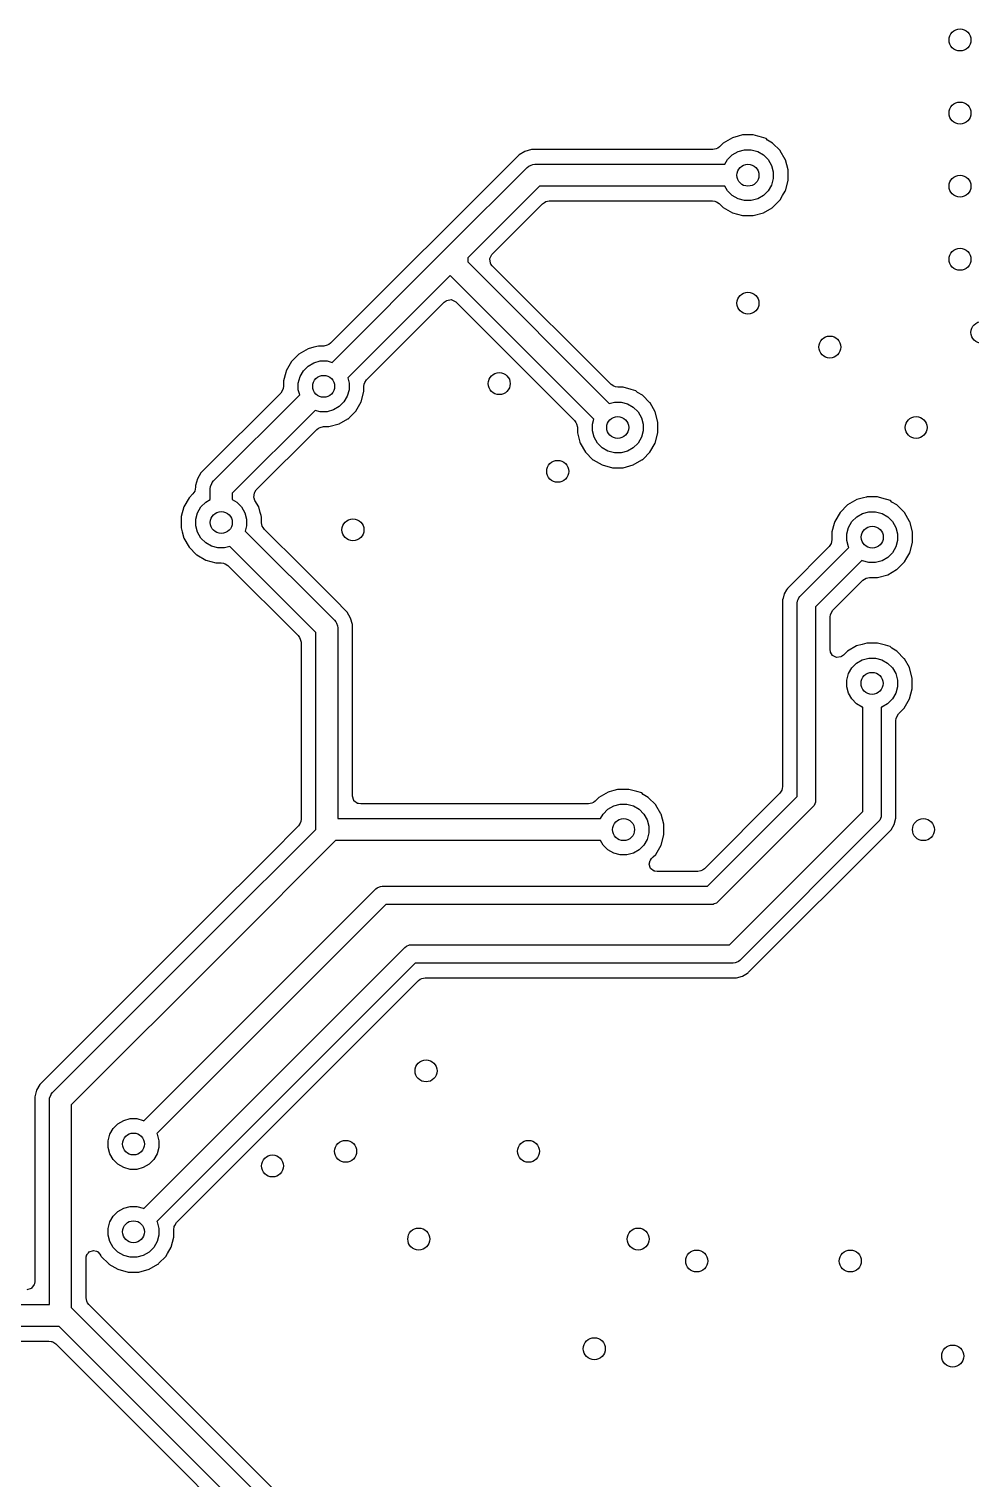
# Model space of a CAD drawing. Header units: inches. Extents: x 4.87 to 6.82, y -5.11 to -3.16.
# Drawn here: x 5.381 to 5.888, y -4.637 to -3.856 of the extents above; entities that cross this region are included whole.
import ezdxf

# ---------------------------------------------------------------- set-up
doc = ezdxf.new("R2010")
doc.units = ezdxf.units.IN
doc.header["$MEASUREMENT"] = 0
doc.layers.add('BLACK', color=250, linetype='CONTINUOUS')

msp = doc.modelspace()

# ---------------------------------------------------------------- linework, layer by layer
at = {"layer": 'BLACK', "linetype": 'CONTINUOUS'}
for p, q in [((5.75441, -3.9177), (5.75244, -3.91966)), ((5.75935, -3.91484), (5.75441, -3.9177)), ((5.75441, -3.9177), (5.75441, -3.9177)), ((5.76243, -3.91402), (5.75935, -3.91484)), ((5.75935, -3.91484), (5.75935, -3.91484)), ((5.76486, -3.91337), (5.76243, -3.91402)), ((5.76243, -3.91402), (5.76243, -3.91402)), ((5.77057, -3.91337), (5.76486, -3.91337)), ((5.773, -3.91402), (5.77057, -3.91337)), ((5.77057, -3.91337), (5.77057, -3.91337)), ((5.77371, -3.91421), (5.773, -3.91402)), ((5.77751, -3.91523), (5.77371, -3.91421)), ((5.77834, -3.91615), (5.77751, -3.91523)), ((5.78102, -3.9177), (5.77834, -3.91615)), ((5.78506, -3.92173), (5.78102, -3.9177)), ((5.78102, -3.9177), (5.78102, -3.9177)), ((5.78102, -3.9177), (5.78102, -3.9177)), ((5.78102, -3.9177), (5.78102, -3.9177)), ((5.64458, -3.924), (5.54311, -4.02547)), ((5.64772, -3.92218), (5.64458, -3.924)), ((5.65123, -3.92124), (5.64772, -3.92218)), ((5.74883, -3.92124), (5.65123, -3.92124)), ((5.7506, -3.92082), (5.74883, -3.92124)), ((5.75146, -3.92038), (5.7506, -3.92082)), ((5.75244, -3.91966), (5.75146, -3.92038)), ((5.75535, -3.92913), (5.75678, -3.92665)), ((5.75678, -3.92665), (5.75933, -3.92411)), ((5.75933, -3.92411), (5.76244, -3.92231)), ((5.76244, -3.92231), (5.76592, -3.92138)), ((5.76592, -3.92138), (5.76952, -3.92138)), ((5.76952, -3.92138), (5.77299, -3.92231)), ((5.77299, -3.92231), (5.77611, -3.92411)), ((5.77611, -3.92411), (5.77865, -3.92665)), ((5.77865, -3.92665), (5.78045, -3.92977)), ((5.78512, -3.92183), (5.78506, -3.92173)), ((5.78506, -3.92173), (5.78506, -3.92173)), ((5.78506, -3.92173), (5.78506, -3.92173)), ((5.78785, -3.92657), (5.78512, -3.92183)), ((5.78512, -3.92183), (5.78512, -3.92183)), ((5.7879, -3.92665), (5.78785, -3.92657)), ((5.78791, -3.92667), (5.7879, -3.92665)), ((5.78939, -3.93219), (5.78791, -3.92667)), ((5.78791, -3.92667), (5.78791, -3.92667)), ((5.78791, -3.92667), (5.78791, -3.92667)), ((5.78791, -3.92667), (5.78791, -3.92667)), ((5.6068, -3.97294), (5.64888, -3.93086)), ((5.64888, -3.93086), (5.64977, -3.93013)), ((5.64977, -3.93013), (5.65102, -3.92961)), ((5.65102, -3.92961), (5.6519, -3.92925)), ((5.6519, -3.92925), (5.65305, -3.92913)), ((5.65305, -3.92913), (5.75535, -3.92913)), ((5.78045, -3.92977), (5.78138, -3.93324)), ((5.78138, -3.93324), (5.78138, -3.93684)), ((5.78939, -3.93789), (5.78939, -3.93219)), ((5.6555, -3.94094), (5.61688, -3.97956)), ((5.75535, -3.94094), (5.6555, -3.94094)), ((5.75678, -3.94343), (5.75535, -3.94094)), ((5.78045, -3.94031), (5.77865, -3.94343)), ((5.78138, -3.93684), (5.78045, -3.94031)), ((5.78791, -3.94341), (5.78939, -3.93789)), ((5.62993, -3.97767), (5.65719, -3.95042)), ((5.65719, -3.95042), (5.65818, -3.9497)), ((5.65818, -3.9497), (5.65903, -3.94926)), ((5.65903, -3.94926), (5.6608, -3.94884)), ((5.6608, -3.94884), (5.74863, -3.94884)), ((5.74863, -3.94884), (5.74984, -3.94903)), ((5.74984, -3.94903), (5.75032, -3.94919)), ((5.75032, -3.94919), (5.75075, -3.94933)), ((5.75075, -3.94933), (5.7523, -3.95028)), ((5.7523, -3.95028), (5.75441, -3.95238)), ((5.75933, -3.94597), (5.75678, -3.94343)), ((5.76244, -3.94777), (5.75933, -3.94597)), ((5.76592, -3.9487), (5.76244, -3.94777)), ((5.76952, -3.9487), (5.76592, -3.9487)), ((5.77299, -3.94777), (5.76952, -3.9487)), ((5.77611, -3.94597), (5.77299, -3.94777)), ((5.77865, -3.94343), (5.77611, -3.94597)), ((5.78139, -3.95202), (5.78506, -3.94835)), ((5.78506, -3.94835), (5.78642, -3.94599)), ((5.78642, -3.94599), (5.78775, -3.94369)), ((5.78775, -3.94369), (5.78791, -3.94341)), ((5.78791, -3.94341), (5.78791, -3.94341)), ((5.78791, -3.94341), (5.78791, -3.94341)), ((5.78791, -3.94341), (5.78791, -3.94341)), ((5.75441, -3.95238), (5.75441, -3.95238)), ((5.75441, -3.95238), (5.75935, -3.95524)), ((5.75935, -3.95524), (5.75935, -3.95524)), ((5.75935, -3.95524), (5.75935, -3.95524)), ((5.75935, -3.95524), (5.76486, -3.95671)), ((5.76486, -3.95671), (5.76486, -3.95671)), ((5.76486, -3.95671), (5.77057, -3.95671)), ((5.77057, -3.95671), (5.77608, -3.95524)), ((5.77057, -3.95671), (5.77057, -3.95671)), ((5.77608, -3.95524), (5.78078, -3.95252)), ((5.77608, -3.95524), (5.77608, -3.95524)), ((5.77608, -3.95524), (5.77608, -3.95524)), ((5.77608, -3.95524), (5.77608, -3.95524)), ((5.78078, -3.95252), (5.7809, -3.95247)), ((5.7809, -3.95247), (5.78093, -3.95245)), ((5.78093, -3.95245), (5.78112, -3.95232)), ((5.78112, -3.95232), (5.78118, -3.95229)), ((5.78118, -3.95229), (5.78139, -3.95202)), ((5.54394, -4.0358), (5.6068, -3.97294)), ((5.61688, -3.97956), (5.61688, -3.98176)), ((5.61688, -3.98176), (5.69307, -4.05795)), ((5.62881, -3.98002), (5.62884, -3.97982)), ((5.62918, -3.9824), (5.62881, -3.98002)), ((5.62884, -3.97982), (5.62993, -3.97767)), ((5.60743, -3.98901), (5.55229, -4.04415)), ((5.68472, -4.0663), (5.60743, -3.98901)), ((5.62942, -3.98287), (5.62918, -3.9824)), ((5.63014, -3.98385), (5.62942, -3.98287)), ((5.69404, -4.04775), (5.63014, -3.98385)), ((5.56248, -4.04512), (5.60424, -4.00337)), ((5.60424, -4.00337), (5.60522, -4.00265)), ((5.60522, -4.00265), (5.60569, -4.00241)), ((5.60569, -4.00241), (5.60807, -4.00204)), ((5.60807, -4.00204), (5.60827, -4.00207)), ((5.60827, -4.00207), (5.61042, -4.00316)), ((5.61042, -4.00316), (5.67439, -4.06713)), ((5.531, -4.02852), (5.52606, -4.03138)), ((5.53409, -4.0277), (5.531, -4.02852)), ((5.531, -4.02852), (5.531, -4.02852)), ((5.53652, -4.02705), (5.53409, -4.0277)), ((5.53409, -4.0277), (5.53409, -4.0277)), ((5.53949, -4.02705), (5.53652, -4.02705)), ((5.54126, -4.02662), (5.53949, -4.02705)), ((5.54212, -4.02619), (5.54126, -4.02662)), ((5.54311, -4.02547), (5.54212, -4.02619)), ((5.52203, -4.03541), (5.51917, -4.04035)), ((5.52606, -4.03138), (5.52203, -4.03541)), ((5.53098, -4.03779), (5.5341, -4.03599)), ((5.5341, -4.03599), (5.53757, -4.03506)), ((5.53757, -4.03506), (5.54117, -4.03506)), ((5.54117, -4.03506), (5.54394, -4.0358)), ((5.51893, -4.04126), (5.51773, -4.04576)), ((5.51917, -4.04035), (5.51893, -4.04126)), ((5.52571, -4.04692), (5.52664, -4.04345)), ((5.52664, -4.04345), (5.52844, -4.04033)), ((5.52844, -4.04033), (5.53098, -4.03779)), ((5.55229, -4.04415), (5.55303, -4.04692)), ((5.51721, -4.05077), (5.51626, -4.05232)), ((5.51751, -4.04985), (5.51721, -4.05077)), ((5.5177, -4.04865), (5.51751, -4.04985)), ((5.51773, -4.04576), (5.5177, -4.04587)), ((5.5177, -4.04587), (5.5177, -4.04865)), ((5.52571, -4.05052), (5.52571, -4.04692)), ((5.52645, -4.05329), (5.52571, -4.05052)), ((5.55303, -4.05052), (5.5521, -4.05399)), ((5.55303, -4.04692), (5.55303, -4.05052)), ((5.55957, -4.05709), (5.56104, -4.05157)), ((5.56104, -4.04879), (5.56123, -4.04759)), ((5.56104, -4.05157), (5.56104, -4.04879)), ((5.56123, -4.04759), (5.56153, -4.04668)), ((5.56153, -4.04668), (5.56248, -4.04512)), ((5.69559, -4.0487), (5.69404, -4.04775)), ((5.69651, -4.049), (5.69559, -4.0487)), ((5.69771, -4.04919), (5.69651, -4.049)), ((5.70049, -4.04919), (5.69771, -4.04919)), ((5.70484, -4.05036), (5.70049, -4.04919)), ((5.70049, -4.04919), (5.70049, -4.04919)), ((5.70049, -4.04919), (5.70049, -4.04919)), ((5.70743, -4.05105), (5.70484, -4.05036)), ((5.70484, -4.05036), (5.70484, -4.05036)), ((5.70826, -4.05197), (5.70743, -4.05105)), ((5.71095, -4.05352), (5.70826, -4.05197)), ((5.51626, -4.05232), (5.47321, -4.09537)), ((5.48008, -4.09966), (5.52645, -4.05329)), ((5.54776, -4.05965), (5.54464, -4.06145)), ((5.5503, -4.05711), (5.54776, -4.05965)), ((5.5521, -4.05399), (5.5503, -4.05711)), ((5.55671, -4.06203), (5.55957, -4.05709)), ((5.55957, -4.05709), (5.55957, -4.05709)), ((5.55957, -4.05709), (5.55957, -4.05709)), ((5.69307, -4.05795), (5.69584, -4.0572)), ((5.69584, -4.0572), (5.69944, -4.0572)), ((5.69944, -4.0572), (5.70291, -4.05814)), ((5.70291, -4.05814), (5.70603, -4.05993)), ((5.70603, -4.05993), (5.70857, -4.06248)), ((5.71498, -4.05756), (5.71095, -4.05352)), ((5.71095, -4.05352), (5.71095, -4.05352)), ((5.71095, -4.05352), (5.71095, -4.05352)), ((5.71504, -4.05766), (5.71498, -4.05756)), ((5.71498, -4.05756), (5.71498, -4.05756)), ((5.71498, -4.05756), (5.71498, -4.05756)), ((5.71777, -4.06239), (5.71504, -4.05766)), ((5.71504, -4.05766), (5.71504, -4.05766)), ((5.5348, -4.06164), (5.49016, -4.10628)), ((5.53757, -4.06238), (5.5348, -4.06164)), ((5.54117, -4.06238), (5.53757, -4.06238)), ((5.54464, -4.06145), (5.54117, -4.06238)), ((5.54774, -4.06892), (5.55244, -4.0662)), ((5.55244, -4.0662), (5.55255, -4.06615)), ((5.55255, -4.06615), (5.55258, -4.06613)), ((5.55258, -4.06613), (5.55278, -4.06601)), ((5.55278, -4.06601), (5.55283, -4.06598)), ((5.55283, -4.06598), (5.55304, -4.0657)), ((5.55304, -4.0657), (5.55671, -4.06203)), ((5.55671, -4.06203), (5.55671, -4.06203)), ((5.67439, -4.06713), (5.6751, -4.06812)), ((5.68398, -4.06907), (5.68472, -4.0663)), ((5.70857, -4.06248), (5.71037, -4.06559)), ((5.71037, -4.06559), (5.7113, -4.06907)), ((5.71782, -4.06247), (5.71777, -4.06239)), ((5.71783, -4.0625), (5.71782, -4.06247)), ((5.71931, -4.06801), (5.71783, -4.0625)), ((5.71783, -4.0625), (5.71783, -4.0625)), ((5.71783, -4.0625), (5.71783, -4.0625)), ((5.71783, -4.0625), (5.71783, -4.0625)), ((5.50309, -4.10452), (5.53563, -4.07197)), ((5.53563, -4.07197), (5.53662, -4.07126)), ((5.53662, -4.07126), (5.53748, -4.07082)), ((5.53748, -4.07082), (5.53925, -4.07039)), ((5.53925, -4.07039), (5.54222, -4.07039)), ((5.54222, -4.07039), (5.54774, -4.06892)), ((5.54222, -4.07039), (5.54222, -4.07039)), ((5.54774, -4.06892), (5.54774, -4.06892)), ((5.54774, -4.06892), (5.54774, -4.06892)), ((5.54774, -4.06892), (5.54774, -4.06892)), ((5.6751, -4.06812), (5.67554, -4.06897)), ((5.67554, -4.06897), (5.67596, -4.07074)), ((5.67596, -4.07074), (5.67596, -4.07372)), ((5.67596, -4.07372), (5.67713, -4.07807)), ((5.68398, -4.07266), (5.68398, -4.06907)), ((5.68491, -4.07614), (5.68398, -4.07266)), ((5.7113, -4.07266), (5.71037, -4.07614)), ((5.7113, -4.06907), (5.7113, -4.07266)), ((5.71783, -4.07923), (5.71931, -4.07372)), ((5.71931, -4.07372), (5.71931, -4.06801)), ((5.67713, -4.07807), (5.67731, -4.07874)), ((5.67731, -4.07874), (5.67744, -4.07923)), ((5.67744, -4.07923), (5.67744, -4.07923)), ((5.67744, -4.07923), (5.68029, -4.08417)), ((5.68671, -4.07925), (5.68491, -4.07614)), ((5.68925, -4.0818), (5.68671, -4.07925)), ((5.69236, -4.0836), (5.68925, -4.0818)), ((5.70603, -4.0818), (5.70291, -4.0836)), ((5.70857, -4.07925), (5.70603, -4.0818)), ((5.71037, -4.07614), (5.70857, -4.07925)), ((5.71498, -4.08417), (5.71783, -4.07923)), ((5.68029, -4.08417), (5.68029, -4.08417)), ((5.68029, -4.08417), (5.68029, -4.08417)), ((5.68029, -4.08417), (5.68029, -4.08417)), ((5.68029, -4.08417), (5.68433, -4.08821)), ((5.68433, -4.08821), (5.68433, -4.08821)), ((5.68433, -4.08821), (5.68433, -4.08821)), ((5.68433, -4.08821), (5.68435, -4.08822)), ((5.68435, -4.08822), (5.68443, -4.08827)), ((5.68443, -4.08827), (5.68927, -4.09106)), ((5.68927, -4.09106), (5.68927, -4.09106)), ((5.68927, -4.09106), (5.68927, -4.09106)), ((5.68927, -4.09106), (5.69478, -4.09254)), ((5.69584, -4.08453), (5.69236, -4.0836)), ((5.69944, -4.08453), (5.69584, -4.08453)), ((5.70291, -4.0836), (5.69944, -4.08453)), ((5.70049, -4.09254), (5.706, -4.09106)), ((5.706, -4.09106), (5.7107, -4.08835)), ((5.706, -4.09106), (5.706, -4.09106)), ((5.706, -4.09106), (5.706, -4.09106)), ((5.706, -4.09106), (5.706, -4.09106)), ((5.7107, -4.08835), (5.71082, -4.08829)), ((5.71082, -4.08829), (5.71085, -4.08827)), ((5.71085, -4.08827), (5.71105, -4.08815)), ((5.71105, -4.08815), (5.7111, -4.08812)), ((5.7111, -4.08812), (5.71131, -4.08785)), ((5.71131, -4.08785), (5.71498, -4.08417)), ((5.47139, -4.09851), (5.47045, -4.10202)), ((5.47321, -4.09537), (5.47139, -4.09851)), ((5.69478, -4.09254), (5.69478, -4.09254)), ((5.69478, -4.09254), (5.70049, -4.09254)), ((5.70049, -4.09254), (5.70049, -4.09254)), ((5.46901, -4.10663), (5.46691, -4.10874)), ((5.46996, -4.10508), (5.46901, -4.10663)), ((5.47026, -4.10417), (5.46996, -4.10508)), ((5.47045, -4.10296), (5.47026, -4.10417)), ((5.47045, -4.10202), (5.47045, -4.10296)), ((5.47835, -4.10384), (5.47846, -4.10269)), ((5.47835, -4.10968), (5.47835, -4.10384)), ((5.47846, -4.10269), (5.47915, -4.10103)), ((5.47915, -4.10103), (5.47934, -4.10056)), ((5.47934, -4.10056), (5.48008, -4.09966)), ((5.49016, -4.10628), (5.49016, -4.10968)), ((5.50185, -4.10848), (5.50211, -4.10609)), ((5.50211, -4.10609), (5.50228, -4.10569)), ((5.50228, -4.10569), (5.50309, -4.10452)), ((5.46406, -4.11368), (5.4627, -4.11875)), ((5.46691, -4.10874), (5.46406, -4.11368)), ((5.46406, -4.11368), (5.46406, -4.11368)), ((5.46406, -4.11368), (5.46406, -4.11368)), ((5.46691, -4.10874), (5.46691, -4.10874)), ((5.46691, -4.10874), (5.46691, -4.10874)), ((5.47152, -4.11677), (5.47332, -4.11366)), ((5.47332, -4.11366), (5.47586, -4.11112)), ((5.47586, -4.11112), (5.47835, -4.10968)), ((5.49016, -4.10968), (5.49264, -4.11112)), ((5.49264, -4.11112), (5.49518, -4.11366)), ((5.49518, -4.11366), (5.49698, -4.11677)), ((5.50193, -4.10885), (5.50185, -4.10848)), ((5.50196, -4.109), (5.50193, -4.10885)), ((5.5024, -4.11013), (5.50196, -4.109)), ((5.50445, -4.11368), (5.5024, -4.11013)), ((5.50523, -4.11661), (5.50445, -4.11368)), ((5.82134, -4.11258), (5.8173, -4.11661)), ((5.82628, -4.10973), (5.82134, -4.11258)), ((5.82996, -4.10874), (5.82628, -4.10973)), ((5.82628, -4.10973), (5.82628, -4.10973)), ((5.82628, -4.10973), (5.82628, -4.10973)), ((5.83147, -4.10833), (5.82996, -4.10874)), ((5.82996, -4.10874), (5.82996, -4.10874)), ((5.83179, -4.10825), (5.83147, -4.10833)), ((5.8375, -4.10825), (5.83179, -4.10825)), ((5.83179, -4.10825), (5.83179, -4.10825)), ((5.8381, -4.10841), (5.8375, -4.10825)), ((5.8375, -4.10825), (5.8375, -4.10825)), ((5.83973, -4.10885), (5.8381, -4.10841)), ((5.84444, -4.11011), (5.83973, -4.10885)), ((5.83973, -4.10885), (5.83973, -4.10885)), ((5.84527, -4.11103), (5.84444, -4.11011)), ((5.84795, -4.11258), (5.84527, -4.11103)), ((5.85199, -4.11661), (5.84795, -4.11258)), ((5.84795, -4.11258), (5.84795, -4.11258)), ((5.84795, -4.11258), (5.84795, -4.11258)), ((5.84795, -4.11258), (5.84795, -4.11258)), ((5.4627, -4.11875), (5.46258, -4.11919)), ((5.46258, -4.11919), (5.46258, -4.11919)), ((5.46258, -4.11919), (5.46258, -4.1249)), ((5.47059, -4.12025), (5.47152, -4.11677)), ((5.47059, -4.12385), (5.47059, -4.12025)), ((5.49698, -4.11677), (5.49791, -4.12025)), ((5.49791, -4.12025), (5.49791, -4.12385)), ((5.50569, -4.11831), (5.50523, -4.11661)), ((5.50593, -4.11919), (5.50569, -4.11831)), ((5.50593, -4.12217), (5.50593, -4.11919)), ((5.50635, -4.12394), (5.50593, -4.12217)), ((5.81445, -4.12156), (5.81417, -4.12259)), ((5.8173, -4.11661), (5.81445, -4.12156)), ((5.82192, -4.12465), (5.82371, -4.12153)), ((5.82371, -4.12153), (5.82626, -4.11899)), ((5.82626, -4.11899), (5.82937, -4.11719)), ((5.82937, -4.11719), (5.83285, -4.11626)), ((5.83285, -4.11626), (5.83644, -4.11626)), ((5.83644, -4.11626), (5.83992, -4.11719)), ((5.83992, -4.11719), (5.84303, -4.11899)), ((5.84303, -4.11899), (5.84558, -4.12153)), ((5.84558, -4.12153), (5.84738, -4.12465)), ((5.85205, -4.11671), (5.85199, -4.11661)), ((5.85199, -4.11661), (5.85199, -4.11661)), ((5.85199, -4.11661), (5.85199, -4.11661)), ((5.85478, -4.12145), (5.85205, -4.11671)), ((5.85205, -4.11671), (5.85205, -4.11671)), ((5.85483, -4.12153), (5.85478, -4.12145)), ((5.85484, -4.12156), (5.85483, -4.12153)), ((5.85632, -4.12707), (5.85484, -4.12156)), ((5.85484, -4.12156), (5.85484, -4.12156)), ((5.85484, -4.12156), (5.85484, -4.12156)), ((5.85484, -4.12156), (5.85484, -4.12156)), ((5.46258, -4.1249), (5.46316, -4.12707)), ((5.46316, -4.12707), (5.46316, -4.12707)), ((5.46316, -4.12707), (5.46316, -4.12707)), ((5.46316, -4.12707), (5.46316, -4.12707)), ((5.46316, -4.12707), (5.46406, -4.13041)), ((5.47152, -4.12732), (5.47059, -4.12385)), ((5.47332, -4.13044), (5.47152, -4.12732)), ((5.49791, -4.12385), (5.49717, -4.12662)), ((5.49717, -4.12662), (5.54518, -4.17462)), ((5.50679, -4.1248), (5.50635, -4.12394)), ((5.5075, -4.12578), (5.50679, -4.1248)), ((5.52771, -4.14599), (5.5075, -4.12578)), ((5.81417, -4.12259), (5.81297, -4.12707)), ((5.81297, -4.12707), (5.81297, -4.12707)), ((5.81297, -4.12707), (5.81297, -4.13124)), ((5.82098, -4.12812), (5.82192, -4.12465)), ((5.82098, -4.13172), (5.82098, -4.12812)), ((5.84738, -4.12465), (5.84831, -4.12812)), ((5.84831, -4.12812), (5.84831, -4.13172)), ((5.85632, -4.13277), (5.85632, -4.12707)), ((5.46406, -4.13041), (5.46406, -4.13041)), ((5.46406, -4.13041), (5.46406, -4.13041)), ((5.46406, -4.13041), (5.46691, -4.13535)), ((5.46691, -4.13535), (5.46691, -4.13535)), ((5.46691, -4.13535), (5.46691, -4.13535)), ((5.46691, -4.13535), (5.46691, -4.13535)), ((5.46691, -4.13535), (5.47094, -4.13939)), ((5.47586, -4.13298), (5.47332, -4.13044)), ((5.47898, -4.13478), (5.47586, -4.13298)), ((5.48245, -4.13571), (5.47898, -4.13478)), ((5.48605, -4.13571), (5.48245, -4.13571)), ((5.48882, -4.13497), (5.48605, -4.13571)), ((5.53509, -4.18124), (5.48882, -4.13497)), ((5.81153, -4.13491), (5.78896, -4.15749)), ((5.79573, -4.16187), (5.8221, -4.13551)), ((5.81248, -4.13336), (5.81153, -4.13491)), ((5.81278, -4.13244), (5.81248, -4.13336)), ((5.81297, -4.13124), (5.81278, -4.13244)), ((5.82192, -4.13519), (5.82098, -4.13172)), ((5.8221, -4.13551), (5.82192, -4.13519)), ((5.84738, -4.13519), (5.84558, -4.13831)), ((5.84831, -4.13172), (5.84738, -4.13519)), ((5.85484, -4.13829), (5.85632, -4.13277)), ((5.47094, -4.13939), (5.47094, -4.13939)), ((5.47094, -4.13939), (5.47094, -4.13939)), ((5.47094, -4.13939), (5.47097, -4.13941)), ((5.47097, -4.13941), (5.47104, -4.13945)), ((5.47104, -4.13945), (5.47589, -4.14224)), ((5.47589, -4.14224), (5.47589, -4.14224)), ((5.47589, -4.14224), (5.47589, -4.14224)), ((5.47589, -4.14224), (5.4814, -4.14372)), ((5.4814, -4.14372), (5.48418, -4.14372)), ((5.48418, -4.14372), (5.48538, -4.14391)), ((5.48538, -4.14391), (5.48587, -4.14407)), ((5.48587, -4.14407), (5.4863, -4.14421)), ((5.4863, -4.14421), (5.48785, -4.14516)), ((5.48785, -4.14516), (5.52562, -4.18293)), ((5.82906, -4.14247), (5.80413, -4.16739)), ((5.82937, -4.14265), (5.82906, -4.14247)), ((5.83285, -4.14358), (5.82937, -4.14265)), ((5.83644, -4.14358), (5.83285, -4.14358)), ((5.83992, -4.14265), (5.83644, -4.14358)), ((5.84303, -4.14085), (5.83992, -4.14265)), ((5.84558, -4.13831), (5.84303, -4.14085)), ((5.84832, -4.1469), (5.85199, -4.14323)), ((5.85199, -4.14323), (5.85323, -4.14108)), ((5.85323, -4.14108), (5.85484, -4.13829)), ((5.85484, -4.13829), (5.85484, -4.13829)), ((5.85484, -4.13829), (5.85484, -4.13829)), ((5.54763, -4.16591), (5.52771, -4.14599)), ((5.81347, -4.16922), (5.82952, -4.15317)), ((5.82952, -4.15317), (5.8305, -4.15246)), ((5.8305, -4.15246), (5.83136, -4.15202)), ((5.83136, -4.15202), (5.83313, -4.15159)), ((5.83313, -4.15159), (5.8375, -4.15159)), ((5.8375, -4.15159), (5.84301, -4.15012)), ((5.8375, -4.15159), (5.8375, -4.15159)), ((5.84301, -4.15012), (5.84771, -4.1474)), ((5.84301, -4.15012), (5.84301, -4.15012)), ((5.84301, -4.15012), (5.84301, -4.15012)), ((5.84301, -4.15012), (5.84301, -4.15012)), ((5.84771, -4.1474), (5.84783, -4.14735)), ((5.84783, -4.14735), (5.84786, -4.14733)), ((5.84786, -4.14733), (5.84805, -4.14721)), ((5.84805, -4.14721), (5.8481, -4.14718)), ((5.8481, -4.14718), (5.84832, -4.1469)), ((5.78727, -4.16041), (5.78662, -4.16283)), ((5.78852, -4.15824), (5.78727, -4.16041)), ((5.78727, -4.16041), (5.78727, -4.16041)), ((5.78727, -4.16041), (5.78727, -4.16041)), ((5.78896, -4.15749), (5.78852, -4.15824)), ((5.78852, -4.15824), (5.78852, -4.15824)), ((5.78896, -4.15749), (5.78896, -4.15749)), ((5.54947, -4.16775), (5.54763, -4.16591)), ((5.54763, -4.16591), (5.54763, -4.16591)), ((5.55041, -4.16869), (5.54947, -4.16775)), ((5.54947, -4.16775), (5.54947, -4.16775)), ((5.55124, -4.16952), (5.55041, -4.16869)), ((5.78662, -4.16283), (5.7864, -4.16367)), ((5.7864, -4.16367), (5.7864, -4.26411)), ((5.78662, -4.16283), (5.78662, -4.16283)), ((5.79429, -4.16535), (5.79439, -4.16439)), ((5.79429, -4.26962), (5.79429, -4.16535)), ((5.79439, -4.16439), (5.79448, -4.16416)), ((5.79448, -4.16416), (5.79473, -4.16356)), ((5.79473, -4.16356), (5.79512, -4.16262)), ((5.79512, -4.16262), (5.79573, -4.16187)), ((5.79512, -4.16262), (5.79512, -4.16262)), ((5.80413, -4.16739), (5.80413, -4.27165)), ((5.81252, -4.17078), (5.81347, -4.16922)), ((5.54518, -4.17462), (5.54591, -4.17551)), ((5.54591, -4.17551), (5.54623, -4.17629)), ((5.54623, -4.17629), (5.54679, -4.17764)), ((5.55171, -4.16999), (5.55124, -4.16952)), ((5.55124, -4.16952), (5.55124, -4.16952)), ((5.55204, -4.17032), (5.55171, -4.16999)), ((5.55386, -4.17347), (5.55204, -4.17032)), ((5.5548, -4.17698), (5.55386, -4.17347)), ((5.5548, -4.26938), (5.5548, -4.17698)), ((5.5548, -4.17698), (5.5548, -4.17698)), ((5.81203, -4.17289), (5.81222, -4.17169)), ((5.81203, -4.19066), (5.81203, -4.17289)), ((5.81222, -4.17169), (5.81252, -4.17078)), ((5.52562, -4.18293), (5.52634, -4.18392)), ((5.52634, -4.18392), (5.52678, -4.18478)), ((5.52678, -4.18478), (5.5272, -4.18655)), ((5.53509, -4.28726), (5.53509, -4.18124)), ((5.54679, -4.17764), (5.54691, -4.1788)), ((5.54691, -4.1788), (5.54691, -4.2815)), ((5.5272, -4.18655), (5.5272, -4.28176)), ((5.81214, -4.19157), (5.81203, -4.19066)), ((5.81219, -4.19179), (5.81214, -4.19157)), ((5.81322, -4.19364), (5.81219, -4.19179)), ((5.82077, -4.19178), (5.81912, -4.19344)), ((5.82078, -4.19178), (5.82077, -4.19178)), ((5.82124, -4.19132), (5.82078, -4.19178)), ((5.82135, -4.19126), (5.82124, -4.19132)), ((5.82124, -4.19132), (5.82124, -4.19132)), ((5.82124, -4.19132), (5.82124, -4.19132)), ((5.82124, -4.19132), (5.82124, -4.19132)), ((5.82618, -4.18847), (5.82135, -4.19126)), ((5.82135, -4.19126), (5.82135, -4.19126)), ((5.82926, -4.18764), (5.82618, -4.18847)), ((5.82618, -4.18847), (5.82618, -4.18847)), ((5.83169, -4.18699), (5.82926, -4.18764)), ((5.82926, -4.18764), (5.82926, -4.18764)), ((5.8374, -4.18699), (5.83169, -4.18699)), ((5.84175, -4.18815), (5.8374, -4.18699)), ((5.8374, -4.18699), (5.8374, -4.18699)), ((5.84434, -4.18885), (5.84175, -4.18815)), ((5.84175, -4.18815), (5.84175, -4.18815)), ((5.84517, -4.18977), (5.84434, -4.18885)), ((5.84785, -4.19132), (5.84517, -4.18977)), ((5.85189, -4.19535), (5.84785, -4.19132)), ((5.84785, -4.19132), (5.84785, -4.19132)), ((5.84785, -4.19132), (5.84785, -4.19132)), ((5.81537, -4.19473), (5.81322, -4.19364)), ((5.81775, -4.19435), (5.81537, -4.19473)), ((5.81813, -4.19416), (5.81775, -4.19435)), ((5.81912, -4.19344), (5.81813, -4.19416)), ((5.82182, -4.20339), (5.82362, -4.20027)), ((5.82362, -4.20027), (5.82616, -4.19773)), ((5.82616, -4.19773), (5.82927, -4.19593)), ((5.82927, -4.19593), (5.83275, -4.195)), ((5.83275, -4.195), (5.83635, -4.195)), ((5.83635, -4.195), (5.83982, -4.19593)), ((5.83982, -4.19593), (5.84294, -4.19773)), ((5.84294, -4.19773), (5.84548, -4.20027)), ((5.84548, -4.20027), (5.84728, -4.20339)), ((5.85195, -4.19545), (5.85189, -4.19535)), ((5.85189, -4.19535), (5.85189, -4.19535)), ((5.85189, -4.19535), (5.85189, -4.19535)), ((5.85468, -4.20019), (5.85195, -4.19545)), ((5.85195, -4.19545), (5.85195, -4.19545)), ((5.85473, -4.20027), (5.85468, -4.20019)), ((5.85474, -4.2003), (5.85473, -4.20027)), ((5.85622, -4.20581), (5.85474, -4.2003)), ((5.85474, -4.2003), (5.85474, -4.2003)), ((5.85474, -4.2003), (5.85474, -4.2003)), ((5.85474, -4.2003), (5.85474, -4.2003)), ((5.82089, -4.20686), (5.82182, -4.20339)), ((5.82089, -4.21046), (5.82089, -4.20686)), ((5.84728, -4.20339), (5.84821, -4.20686)), ((5.84821, -4.20686), (5.84821, -4.21046)), ((5.85622, -4.21151), (5.85622, -4.20581)), ((5.82182, -4.21393), (5.82089, -4.21046)), ((5.82362, -4.21705), (5.82182, -4.21393)), ((5.84728, -4.21393), (5.84548, -4.21705)), ((5.84821, -4.21046), (5.84728, -4.21393)), ((5.85474, -4.21703), (5.85622, -4.21151)), ((5.82616, -4.21959), (5.82362, -4.21705)), ((5.82927, -4.22139), (5.82616, -4.21959)), ((5.82963, -4.22149), (5.82927, -4.22139)), ((5.82963, -4.27759), (5.82963, -4.22149)), ((5.83982, -4.22139), (5.83947, -4.22149)), ((5.83947, -4.22149), (5.83947, -4.27963)), ((5.84294, -4.21959), (5.83982, -4.22139)), ((5.84548, -4.21705), (5.84294, -4.21959)), ((5.8488, -4.22506), (5.85189, -4.22197)), ((5.85189, -4.22197), (5.85474, -4.21703)), ((5.84736, -4.22873), (5.84755, -4.22752)), ((5.84736, -4.27794), (5.84736, -4.22873)), ((5.84755, -4.22752), (5.84785, -4.22661)), ((5.84785, -4.22661), (5.8488, -4.22506)), ((5.55554, -4.27167), (5.5548, -4.26938)), ((5.68748, -4.27006), (5.68551, -4.27202)), ((5.69242, -4.26721), (5.68748, -4.27006)), ((5.68748, -4.27006), (5.68748, -4.27006)), ((5.69311, -4.26702), (5.69242, -4.26721)), ((5.69563, -4.26635), (5.69311, -4.26702)), ((5.69745, -4.26586), (5.69563, -4.26635)), ((5.69563, -4.26635), (5.69563, -4.26635)), ((5.69793, -4.26573), (5.69745, -4.26586)), ((5.70364, -4.26573), (5.69793, -4.26573)), ((5.69793, -4.26573), (5.69793, -4.26573)), ((5.70799, -4.26689), (5.70364, -4.26573)), ((5.70364, -4.26573), (5.70364, -4.26573)), ((5.71058, -4.26759), (5.70799, -4.26689)), ((5.70799, -4.26689), (5.70799, -4.26689)), ((5.71141, -4.26851), (5.71058, -4.26759)), ((5.71409, -4.27006), (5.71141, -4.26851)), ((5.7141, -4.27006), (5.71409, -4.27006)), ((5.71409, -4.27006), (5.71409, -4.27006)), ((5.71813, -4.27409), (5.7141, -4.27006)), ((5.78496, -4.26778), (5.7443, -4.30844)), ((5.74599, -4.31791), (5.79429, -4.26962)), ((5.78591, -4.26623), (5.78496, -4.26778)), ((5.78621, -4.26532), (5.78591, -4.26623)), ((5.7864, -4.26411), (5.78621, -4.26532)), ((5.55566, -4.27183), (5.55554, -4.27167)), ((5.55761, -4.27325), (5.55566, -4.27183)), ((5.55566, -4.27183), (5.55566, -4.27183)), ((5.55811, -4.27341), (5.55761, -4.27325)), ((5.55931, -4.2736), (5.55811, -4.27341)), ((5.6819, -4.2736), (5.55931, -4.2736)), ((5.68367, -4.27318), (5.6819, -4.2736)), ((5.68453, -4.27274), (5.68367, -4.27318)), ((5.68551, -4.27202), (5.68453, -4.27274)), ((5.68986, -4.27901), (5.6924, -4.27647)), ((5.6924, -4.27647), (5.69551, -4.27467)), ((5.69551, -4.27467), (5.69899, -4.27374)), ((5.69899, -4.27374), (5.70259, -4.27374)), ((5.70259, -4.27374), (5.70606, -4.27467)), ((5.70606, -4.27467), (5.70918, -4.27647)), ((5.70918, -4.27647), (5.71172, -4.27901)), ((5.71819, -4.27419), (5.71813, -4.27409)), ((5.71813, -4.27409), (5.71813, -4.27409)), ((5.71813, -4.27409), (5.71813, -4.27409)), ((5.72092, -4.27893), (5.71819, -4.27419)), ((5.71819, -4.27419), (5.71819, -4.27419)), ((5.80269, -4.27513), (5.75151, -4.32631)), ((5.7578, -4.34941), (5.82963, -4.27759)), ((5.8033, -4.27439), (5.80269, -4.27513)), ((5.80404, -4.27261), (5.8033, -4.27439)), ((5.80413, -4.27165), (5.80404, -4.27261)), ((5.84736, -4.28131), (5.84736, -4.27794)), ((5.52576, -4.28543), (5.51048, -4.30071)), ((5.52671, -4.28388), (5.52576, -4.28543)), ((5.52701, -4.28297), (5.52671, -4.28388)), ((5.5272, -4.28176), (5.52701, -4.28297)), ((5.54691, -4.2815), (5.68842, -4.2815)), ((5.68842, -4.2815), (5.68986, -4.27901)), ((5.71172, -4.27901), (5.71352, -4.28213)), ((5.71352, -4.28213), (5.71445, -4.2856)), ((5.71445, -4.2856), (5.71445, -4.2892)), ((5.72097, -4.27901), (5.72092, -4.27893)), ((5.72098, -4.27904), (5.72097, -4.27901)), ((5.72246, -4.28455), (5.72098, -4.27904)), ((5.72098, -4.27904), (5.72098, -4.27904)), ((5.72098, -4.27904), (5.72098, -4.27904)), ((5.72098, -4.27904), (5.72098, -4.27904)), ((5.72246, -4.29025), (5.72246, -4.28455)), ((5.83803, -4.28311), (5.76332, -4.35781)), ((5.83864, -4.28236), (5.83803, -4.28311)), ((5.83937, -4.28059), (5.83864, -4.28236)), ((5.83864, -4.28236), (5.83864, -4.28236)), ((5.83947, -4.27963), (5.83937, -4.28059)), ((5.8448, -4.28749), (5.84649, -4.28457)), ((5.84649, -4.28457), (5.84736, -4.28131)), ((5.84649, -4.28457), (5.84649, -4.28457)), ((5.84649, -4.28457), (5.84649, -4.28457)), ((5.48008, -4.34228), (5.53509, -4.28726)), ((5.54575, -4.29331), (5.48843, -4.35063)), ((5.68842, -4.29331), (5.54575, -4.29331)), ((5.68986, -4.29579), (5.68842, -4.29331)), ((5.71352, -4.29267), (5.71172, -4.29579)), ((5.71445, -4.2892), (5.71352, -4.29267)), ((5.72098, -4.29577), (5.72246, -4.29025)), ((5.76807, -4.36422), (5.8448, -4.28749)), ((5.8448, -4.28749), (5.8448, -4.28749)), ((5.51048, -4.30071), (5.47578, -4.33541)), ((5.6924, -4.29833), (5.68986, -4.29579)), ((5.69551, -4.30013), (5.6924, -4.29833)), ((5.69899, -4.30106), (5.69551, -4.30013)), ((5.70259, -4.30106), (5.69899, -4.30106)), ((5.70606, -4.30013), (5.70259, -4.30106)), ((5.70918, -4.29833), (5.70606, -4.30013)), ((5.71172, -4.29579), (5.70918, -4.29833)), ((5.71678, -4.30206), (5.71813, -4.30071)), ((5.71813, -4.30071), (5.72098, -4.29577)), ((5.71813, -4.30071), (5.71813, -4.30071)), ((5.71813, -4.30071), (5.71813, -4.30071)), ((5.72098, -4.29577), (5.72098, -4.29577)), ((5.72098, -4.29577), (5.72098, -4.29577)), ((5.71454, -4.30599), (5.71511, -4.30395)), ((5.71528, -4.30828), (5.71454, -4.30599)), ((5.71511, -4.30395), (5.71523, -4.30376)), ((5.71523, -4.30376), (5.7158, -4.30304)), ((5.71723, -4.3097), (5.71528, -4.30828)), ((5.7158, -4.30304), (5.71678, -4.30206)), ((5.71764, -4.30983), (5.71723, -4.3097)), ((5.71885, -4.31002), (5.71764, -4.30983)), ((5.74246, -4.30959), (5.74069, -4.31002)), ((5.74331, -4.30916), (5.74246, -4.30959)), ((5.7443, -4.30844), (5.74331, -4.30916)), ((5.74069, -4.31002), (5.71885, -4.31002)), ((5.4426, -4.44414), (5.56739, -4.31935)), ((5.56739, -4.31935), (5.56813, -4.31874)), ((5.56813, -4.31874), (5.56939, -4.31822)), ((5.56813, -4.31874), (5.56813, -4.31874)), ((5.56939, -4.31822), (5.56991, -4.31801)), ((5.56991, -4.31801), (5.57087, -4.31791)), ((5.56991, -4.31801), (5.56991, -4.31801)), ((5.57087, -4.31791), (5.74599, -4.31791)), ((5.5729, -4.32776), (5.44956, -4.4511)), ((5.74803, -4.32776), (5.5729, -4.32776)), ((5.74899, -4.32766), (5.74803, -4.32776)), ((5.74951, -4.32745), (5.74899, -4.32766)), ((5.74899, -4.32766), (5.74899, -4.32766)), ((5.75077, -4.32693), (5.74951, -4.32745)), ((5.75151, -4.32631), (5.75077, -4.32693)), ((5.75077, -4.32693), (5.75077, -4.32693)), ((5.47578, -4.33541), (5.3866, -4.4246)), ((5.47578, -4.33541), (5.47578, -4.33541)), ((5.39346, -4.4289), (5.48008, -4.34228)), ((5.48843, -4.35063), (5.40354, -4.43552)), ((5.4426, -4.49139), (5.58313, -4.35085)), ((5.58313, -4.35085), (5.58388, -4.35024)), ((5.58388, -4.35024), (5.58565, -4.3495)), ((5.58565, -4.3495), (5.58661, -4.34941)), ((5.58565, -4.3495), (5.58565, -4.3495)), ((5.58661, -4.34941), (5.7578, -4.34941)), ((5.58865, -4.35925), (5.44956, -4.49835)), ((5.75984, -4.35925), (5.58865, -4.35925)), ((5.7608, -4.35916), (5.75984, -4.35925)), ((5.76132, -4.35894), (5.7608, -4.35916)), ((5.7608, -4.35916), (5.7608, -4.35916)), ((5.76258, -4.35842), (5.76132, -4.35894)), ((5.76332, -4.35781), (5.76258, -4.35842)), ((5.76258, -4.35842), (5.76258, -4.35842)), ((5.76786, -4.3645), (5.76807, -4.36422)), ((5.55152, -4.40755), (5.59034, -4.36872)), ((5.59034, -4.36872), (5.59133, -4.36801)), ((5.59133, -4.36801), (5.59219, -4.36757)), ((5.59219, -4.36757), (5.59396, -4.36715)), ((5.59396, -4.36715), (5.76153, -4.36715)), ((5.76153, -4.36715), (5.76479, -4.36627)), ((5.76153, -4.36715), (5.76153, -4.36715)), ((5.76479, -4.36627), (5.76747, -4.36472)), ((5.76479, -4.36627), (5.76479, -4.36627)), ((5.76479, -4.36627), (5.76479, -4.36627)), ((5.76747, -4.36472), (5.76758, -4.36467)), ((5.76758, -4.36467), (5.76761, -4.36465)), ((5.76761, -4.36465), (5.76781, -4.36453)), ((5.76781, -4.36453), (5.76786, -4.3645)), ((5.52781, -4.43125), (5.55152, -4.40755)), ((5.3866, -4.4246), (5.38478, -4.42774)), ((5.38478, -4.42774), (5.38384, -4.43125)), ((5.38384, -4.43125), (5.38384, -4.53069)), ((5.39173, -4.43307), (5.39185, -4.43192)), ((5.39173, -4.54309), (5.39173, -4.43307)), ((5.39185, -4.43192), (5.39262, -4.43005)), ((5.39262, -4.43005), (5.39273, -4.42979)), ((5.39273, -4.42979), (5.39346, -4.4289)), ((5.46887, -4.4902), (5.52781, -4.43125)), ((5.40354, -4.43552), (5.40354, -4.5448)), ((5.42428, -4.45142), (5.42608, -4.4483)), ((5.42608, -4.4483), (5.42862, -4.44576)), ((5.42862, -4.44576), (5.43173, -4.44396)), ((5.43173, -4.44396), (5.43521, -4.44303)), ((5.43521, -4.44303), (5.43881, -4.44303)), ((5.43881, -4.44303), (5.44228, -4.44396)), ((5.44228, -4.44396), (5.4426, -4.44414)), ((5.42335, -4.45489), (5.42428, -4.45142)), ((5.42335, -4.45849), (5.42335, -4.45489)), ((5.44956, -4.4511), (5.44974, -4.45142)), ((5.44974, -4.45142), (5.45067, -4.45489)), ((5.45067, -4.45489), (5.45067, -4.45849)), ((5.42428, -4.46197), (5.42335, -4.45849)), ((5.42608, -4.46508), (5.42428, -4.46197)), ((5.42862, -4.46762), (5.42608, -4.46508)), ((5.44794, -4.46508), (5.4454, -4.46762)), ((5.44974, -4.46197), (5.44794, -4.46508)), ((5.45067, -4.45849), (5.44974, -4.46197)), ((5.43173, -4.46942), (5.42862, -4.46762)), ((5.43521, -4.47035), (5.43173, -4.46942)), ((5.43881, -4.47035), (5.43521, -4.47035)), ((5.44228, -4.46942), (5.43881, -4.47035)), ((5.4454, -4.46762), (5.44228, -4.46942)), ((5.42428, -4.49866), (5.42608, -4.49555)), ((5.42608, -4.49555), (5.42862, -4.493)), ((5.42862, -4.493), (5.43173, -4.49121)), ((5.43173, -4.49121), (5.43521, -4.49028)), ((5.43521, -4.49028), (5.43881, -4.49028)), ((5.43881, -4.49028), (5.44228, -4.49121)), ((5.44228, -4.49121), (5.4426, -4.49139)), ((5.46012, -4.49895), (5.46586, -4.49321)), ((5.46586, -4.49321), (5.46887, -4.4902)), ((5.42335, -4.50214), (5.42428, -4.49866)), ((5.42335, -4.50574), (5.42335, -4.50214)), ((5.44956, -4.49835), (5.44974, -4.49866)), ((5.44974, -4.49866), (5.45067, -4.50214)), ((5.45067, -4.50214), (5.45067, -4.50574)), ((5.45868, -4.50262), (5.45887, -4.50141)), ((5.45868, -4.50679), (5.45868, -4.50262)), ((5.45887, -4.50141), (5.45898, -4.50108)), ((5.45898, -4.50108), (5.45917, -4.5005)), ((5.45917, -4.5005), (5.46012, -4.49895)), ((5.42428, -4.50921), (5.42335, -4.50574)), ((5.42608, -4.51233), (5.42428, -4.50921)), ((5.42862, -4.51487), (5.42608, -4.51233)), ((5.44794, -4.51233), (5.4454, -4.51487)), ((5.44974, -4.50921), (5.44794, -4.51233)), ((5.45067, -4.50574), (5.44974, -4.50921)), ((5.45531, -4.51559), (5.4572, -4.5123)), ((5.4572, -4.5123), (5.45868, -4.50679)), ((5.4572, -4.5123), (5.4572, -4.5123)), ((5.4572, -4.5123), (5.4572, -4.5123)), ((5.41144, -4.51816), (5.41157, -4.51776)), ((5.41144, -4.53949), (5.41144, -4.51816)), ((5.41152, -4.51735), (5.41163, -4.51695)), ((5.41157, -4.51776), (5.41152, -4.51735)), ((5.41163, -4.51695), (5.41173, -4.51664)), ((5.41173, -4.51664), (5.41209, -4.51614)), ((5.41209, -4.51614), (5.41218, -4.51587)), ((5.41218, -4.51587), (5.41273, -4.51526)), ((5.41273, -4.51526), (5.41275, -4.51524)), ((5.41275, -4.51524), (5.41314, -4.5147)), ((5.41314, -4.5147), (5.41543, -4.51395)), ((5.41543, -4.51395), (5.41701, -4.51446)), ((5.41701, -4.51446), (5.41752, -4.51457)), ((5.41752, -4.51457), (5.41759, -4.51465)), ((5.41759, -4.51465), (5.41773, -4.51469)), ((5.41773, -4.51469), (5.41773, -4.51469)), ((5.41773, -4.51469), (5.41786, -4.51479)), ((5.41786, -4.51479), (5.41894, -4.516)), ((5.41894, -4.516), (5.4195, -4.51695)), ((5.4195, -4.51695), (5.41967, -4.51724)), ((5.41967, -4.51724), (5.41967, -4.51724)), ((5.41967, -4.51724), (5.4237, -4.52128)), ((5.43173, -4.51667), (5.42862, -4.51487)), ((5.43521, -4.5176), (5.43173, -4.51667)), ((5.43881, -4.5176), (5.43521, -4.5176)), ((5.44228, -4.51667), (5.43881, -4.5176)), ((5.4454, -4.51487), (5.44228, -4.51667)), ((5.45068, -4.52092), (5.45435, -4.51724)), ((5.45435, -4.51724), (5.45531, -4.51559)), ((5.4237, -4.52128), (5.42372, -4.5213)), ((5.42372, -4.5213), (5.4238, -4.52134)), ((5.4238, -4.52134), (5.42864, -4.52413)), ((5.42864, -4.52413), (5.42864, -4.52413)), ((5.42864, -4.52413), (5.42864, -4.52413)), ((5.42864, -4.52413), (5.43415, -4.52561)), ((5.43415, -4.52561), (5.43415, -4.52561)), ((5.43415, -4.52561), (5.43986, -4.52561)), ((5.43986, -4.52561), (5.44537, -4.52413)), ((5.43986, -4.52561), (5.43986, -4.52561)), ((5.44537, -4.52413), (5.45007, -4.52142)), ((5.44537, -4.52413), (5.44537, -4.52413)), ((5.44537, -4.52413), (5.44537, -4.52413)), ((5.44537, -4.52413), (5.44537, -4.52413)), ((5.45007, -4.52142), (5.45019, -4.52136)), ((5.45019, -4.52136), (5.45022, -4.52134)), ((5.45022, -4.52134), (5.45042, -4.52122)), ((5.45042, -4.52122), (5.45047, -4.52119)), ((5.45047, -4.52119), (5.45068, -4.52092)), ((5.38191, -4.53446), (5.37962, -4.5352)), ((5.38207, -4.53434), (5.38191, -4.53446)), ((5.38349, -4.53239), (5.38207, -4.53434)), ((5.38365, -4.53189), (5.38349, -4.53239)), ((5.38384, -4.53069), (5.38365, -4.53189)), ((5.27815, -4.54309), (5.39173, -4.54309)), ((5.41186, -4.54126), (5.41144, -4.53949)), ((5.4123, -4.54212), (5.41186, -4.54126)), ((5.41302, -4.54311), (5.4123, -4.54212)), ((5.55546, -4.68555), (5.41302, -4.54311)), ((5.40354, -4.5448), (5.47268, -4.61393)), ((5.39695, -4.55491), (5.28532, -4.55491)), ((5.46433, -4.62229), (5.39695, -4.55491)), ((5.2949, -4.5628), (5.39145, -4.5628)), ((5.39145, -4.5628), (5.39265, -4.56299)), ((5.39265, -4.56299), (5.39297, -4.56309)), ((5.39297, -4.56309), (5.39356, -4.56329)), ((5.39356, -4.56329), (5.39512, -4.56424)), ((5.39512, -4.56424), (5.45746, -4.62658)), ((5.47268, -4.61393), (5.55363, -4.69488)), ((5.45746, -4.62658), (5.54271, -4.71183)), ((5.54701, -4.70496), (5.46433, -4.62229))]:
    msp.add_line(p, q, dxfattribs=at)
at = {"layer": 'BLACK'}
for centre in [(5.88189, -3.8622), (5.88189, -3.90157), (5.76772, -3.93504), (5.88189, -3.94094), (5.88189, -3.98031), (5.76772, -4.00394), (5.8937, -4.01969), (5.81181, -4.02756), (5.53937, -4.04872), (5.63386, -4.04724), (5.69764, -4.07087), (5.85827, -4.07087), (5.66535, -4.09449), (5.48425, -4.12205), (5.55512, -4.12598), (5.83465, -4.12992), (5.83455, -4.20866), (5.70079, -4.2874), (5.8622, -4.2874), (5.59449, -4.41732), (5.43701, -4.45669), (5.55118, -4.46063), (5.64961, -4.46063), (5.51181, -4.4685), (5.43701, -4.50394), (5.59055, -4.50787), (5.70866, -4.50787), (5.74016, -4.51969), (5.82283, -4.51969), (5.68504, -4.56693), (5.87795, -4.57087)]:
    msp.add_circle(centre, 0.00591, dxfattribs=at)
at = {"layer": 'WHITE'}
for centre in [(5.88189, -3.8622), (5.88189, -3.90157), (5.76772, -3.93504), (5.88189, -3.94094), (5.88189, -3.98031), (5.76772, -4.00394), (5.8937, -4.01969), (5.81181, -4.02756), (5.53937, -4.04872), (5.63386, -4.04724), (5.69764, -4.07087), (5.85827, -4.07087), (5.66535, -4.09449), (5.48425, -4.12205), (5.55512, -4.12598), (5.83465, -4.12992), (5.83455, -4.20866), (5.70079, -4.2874), (5.8622, -4.2874), (5.59449, -4.41732), (5.43701, -4.45669), (5.55118, -4.46063), (5.64961, -4.46063), (5.51181, -4.4685), (5.43701, -4.50394), (5.59055, -4.50787), (5.70866, -4.50787), (5.74016, -4.51969), (5.82283, -4.51969), (5.68504, -4.56693), (5.87795, -4.57087)]:
    msp.add_circle(centre, 0.00591, dxfattribs=at)

doc.saveas('drawing.dxf')
